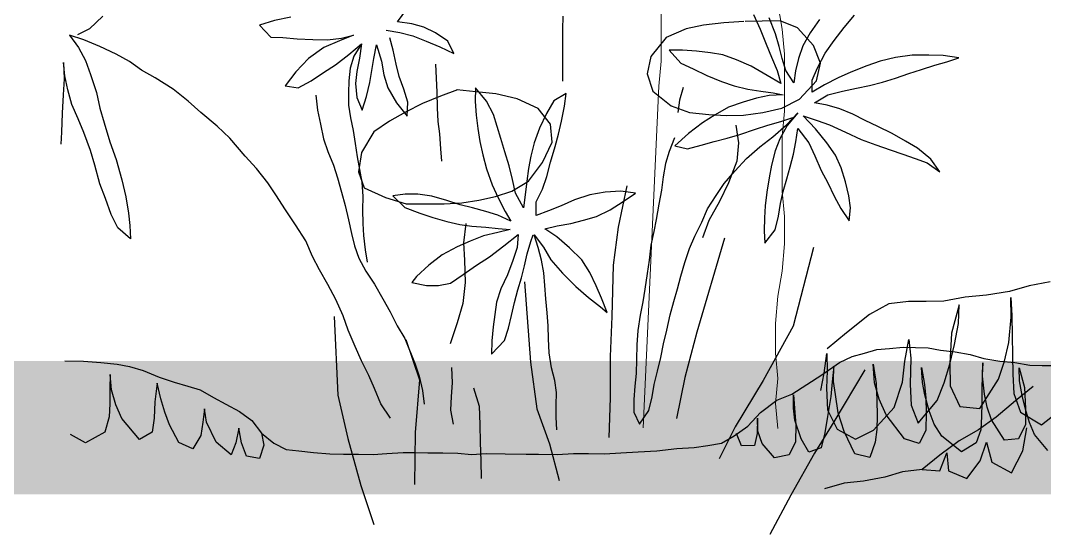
# Model space of a CAD drawing. Header units: metres. Extents: x -58 to 722, y -1100 to 345.
# Drawn here: x 36.0774 to 36.4622, y 103.9313 to 104.1246 of the extents above; entities that cross this region are included whole.
import ezdxf

# ---------------------------------------------------------------- set-up
doc = ezdxf.new("R2010")
doc.units = ezdxf.units.M
doc.header["$MEASUREMENT"] = 0
doc.layers.add('FSR_ARQ_002MURO', color=150, linetype='Continuous', lineweight=30)
doc.layers.add('FSR_ARQ_006ARBOLES', color=74, linetype='Continuous', lineweight=0)
doc.layers.add('FSR_ARQ_005VEGETACION', color=64, linetype='Continuous')

# ---------------------------------------------------------------- blocks, each defined once
blk = doc.blocks.new('arboles fsr 01')
at = {"layer": 'FSR_ARQ_006ARBOLES', "color": 35}
for points in [[(186.41363, -36.75155), (186.41435, -36.74369), (186.41364, -36.73582), (186.41437, -36.72795), (186.41438, -36.71866), (186.41367, -36.71007), (186.41225, -36.7022), (186.41154, -36.69362), (186.41155, -36.68504), (186.41227, -36.67717), (186.41228, -36.66001), (186.41158, -36.65214), (186.41159, -36.63426), (186.41231, -36.62639), (186.41519, -36.60923)], [(186.44759, -36.27429), (186.44614, -36.29145), (186.44542, -36.30075), (186.4454, -36.31863), (186.44611, -36.32649), (186.44609, -36.44977), (186.4468, -36.45764), (186.44679, -36.46694), (186.44821, -36.48267), (186.44963, -36.49126), (186.45034, -36.49984), (186.45032, -36.51843), (186.45103, -36.5263), (186.45102, -36.53488), (186.4503, -36.54347), (186.45021, -36.63644), (186.45092, -36.64431), (186.45587, -36.75125)]]:
    blk.add_lwpolyline(points, dxfattribs=at)
blk = doc.blocks.new('arbustos 01')
at = {"layer": 'FSR_ARQ_005VEGETACION', "color": 104}
for p, q in [((188.43959, -31.91683), (188.43518, -31.91175)), ((188.46814, -31.91948), (188.47084, -31.91287)), ((188.47733, -31.91148), (188.47456, -31.91753)), ((188.55706, -31.91216), (188.55714, -31.91773)), ((188.62605, -31.91447), (188.62216, -31.90926)), ((188.6705, -31.91255), (188.67745, -31.91401)), ((188.74903, -31.91208), (188.7546, -31.91739)), ((188.4437, -31.92235), (188.43959, -31.91683)), ((188.44977, -31.91353), (188.45375, -31.91912)), ((188.6101, -31.91911), (188.61509, -31.91677)), ((188.61509, -31.91677), (188.62009, -31.91539)), ((188.62009, -31.91539), (188.62605, -31.91447)), ((188.67745, -31.91401), (188.68369, -31.91584)), ((188.68369, -31.91584), (188.67898, -31.92092)), ((189.43338, -31.92436), (189.44014, -31.91699)), ((189.44014, -31.91699), (189.44732, -31.91407)), ((189.44732, -31.91407), (189.45478, -31.91417)), ((189.45478, -31.91417), (189.46191, -31.91443)), ((189.46255, -31.91444), (189.47079, -31.91487)), ((189.47079, -31.91487), (189.47935, -31.91594)), ((189.47935, -31.91594), (189.48662, -31.91746)), ((188.45375, -31.91912), (188.45674, -31.92447)), ((188.46666, -31.92477), (188.46814, -31.91948)), ((188.47456, -31.91753), (188.47217, -31.92389)), ((188.55714, -31.91773), (188.55709, -31.92331)), ((188.605, -31.92253), (188.6101, -31.91911)), ((188.61956, -31.9203), (188.61409, -31.92252)), ((188.62504, -31.91891), (188.61956, -31.9203)), ((188.63076, -31.91799), (188.62504, -31.91891)), ((188.62789, -31.92628), (188.62925, -31.92124)), ((188.64946, -31.92132), (188.64442, -31.92008)), ((188.64442, -31.92008), (188.65019, -31.92251)), ((188.6552, -31.92208), (188.64946, -31.92132)), ((188.67384, -31.92111), (188.66787, -31.92155)), ((188.67898, -31.92092), (188.67384, -31.92111)), ((188.7546, -31.91739), (188.75965, -31.91995)), ((188.75693, -31.92202), (188.763, -31.92002)), ((188.763, -31.92002), (188.75925, -31.92521)), ((189.48662, -31.91746), (189.49498, -31.92107)), ((189.49498, -31.92107), (189.50138, -31.92893)), ((188.44749, -31.92763), (188.4437, -31.92235)), ((188.45674, -31.92447), (188.45855, -31.92984)), ((188.46537, -31.92981), (188.46666, -31.92477)), ((188.47217, -31.92389), (188.46982, -31.92931)), ((188.55709, -31.92331), (188.55716, -31.92889)), ((188.60244, -31.9277), (188.605, -31.92253)), ((188.60838, -31.92499), (188.60244, -31.9277)), ((188.61409, -31.92252), (188.60838, -31.92499)), ((188.63479, -31.92415), (188.63273, -31.93088)), ((188.63594, -31.92976), (188.63479, -31.92415)), ((188.64632, -31.92818), (188.641, -31.92371)), ((188.641, -31.92371), (188.64192, -31.92968)), ((188.641, -31.92371), (188.6443, -31.92881)), ((188.65019, -31.92251), (188.6568, -31.92529)), ((188.66142, -31.92188), (188.6552, -31.92208)), ((188.6568, -31.92529), (188.6632, -31.92986)), ((188.66787, -31.92155), (188.66142, -31.92188)), ((188.74351, -31.92806), (188.75028, -31.92486)), ((188.75028, -31.92486), (188.75693, -31.92202)), ((188.75925, -31.92521), (188.75633, -31.93063)), ((189.43042, -31.93177), (189.43338, -31.92436)), ((188.39167, -31.92957), (188.39816, -31.92861)), ((188.39671, -31.93117), (188.39167, -31.92957)), ((188.39816, -31.92861), (188.40423, -31.92841)), ((188.40423, -31.92841), (188.41112, -31.9285)), ((188.41112, -31.9285), (188.41807, -31.92939)), ((188.41807, -31.92939), (188.42448, -31.93098)), ((188.45061, -31.93366), (188.44749, -31.92763)), ((188.45855, -31.92984), (188.45986, -31.93503)), ((188.46389, -31.93491), (188.46537, -31.92981)), ((188.46982, -31.92931), (188.46754, -31.9348)), ((188.48453, -31.93035), (188.49026, -31.92835)), ((188.49026, -31.92835), (188.49539, -31.92742)), ((188.49539, -31.92742), (188.50121, -31.92672)), ((188.50121, -31.92672), (188.50703, -31.92639)), ((188.50703, -31.92639), (188.51255, -31.92638)), ((188.51255, -31.92638), (188.50773, -31.93183)), ((188.55716, -31.92889), (188.55711, -31.93422)), ((188.62653, -31.93216), (188.62789, -31.92628)), ((188.63673, -31.93489), (188.63594, -31.92976)), ((188.64192, -31.92968), (188.64307, -31.93528)), ((188.6443, -31.92881), (188.6458, -31.93381)), ((188.65188, -31.93241), (188.64632, -31.92818)), ((188.6632, -31.92986), (188.66841, -31.93541)), ((188.73793, -31.93112), (188.74351, -31.92806)), ((189.50138, -31.92893), (189.50287, -31.93625)), ((188.40175, -31.93265), (188.39671, -31.93117)), ((188.40729, -31.93444), (188.40175, -31.93265)), ((188.42448, -31.93098), (188.43008, -31.93289)), ((188.43008, -31.93289), (188.43675, -31.93553)), ((188.45291, -31.93884), (188.45061, -31.93366)), ((188.47172, -31.93697), (188.47836, -31.93304)), ((188.47836, -31.93304), (188.48453, -31.93035)), ((188.50255, -31.9342), (188.49682, -31.93694)), ((188.50773, -31.93183), (188.50255, -31.9342)), ((188.55711, -31.93422), (188.55718, -31.9393)), ((188.61015, -31.93214), (188.6096, -31.94386)), ((188.62529, -31.93731), (188.62653, -31.93216)), ((188.63273, -31.93088), (188.63173, -31.93663)), ((188.6458, -31.93381), (188.64635, -31.93918)), ((188.65694, -31.93569), (188.65188, -31.93241)), ((188.73296, -31.93477), (188.73793, -31.93112)), ((188.75633, -31.93063), (188.75426, -31.93652)), ((188.76491, -31.93709), (188.76555, -31.93146)), ((188.76555, -31.93146), (188.76516, -31.93828)), ((189.43222, -31.9391), (189.43042, -31.93177)), ((188.41252, -31.9361), (188.40729, -31.93444)), ((188.41813, -31.93807), (188.41252, -31.9361)), ((188.42348, -31.93973), (188.41813, -31.93807)), ((188.43675, -31.93553), (188.44199, -31.93793)), ((188.44199, -31.93793), (188.44773, -31.94083)), ((188.45986, -31.93503), (188.46055, -31.94004)), ((188.46055, -31.94004), (188.46389, -31.93491)), ((188.46754, -31.9348), (188.466, -31.94027)), ((188.466, -31.94027), (188.47172, -31.93697)), ((188.49682, -31.93694), (188.49079, -31.9395)), ((188.62345, -31.9426), (188.62529, -31.93731)), ((188.63173, -31.93663), (188.63001, -31.94203)), ((188.63763, -31.93989), (188.63673, -31.93489)), ((188.64307, -31.93528), (188.6435, -31.94029)), ((188.66201, -31.93909), (188.65694, -31.93569)), ((188.66841, -31.93541), (188.67292, -31.94121)), ((188.71968, -31.94261), (188.72714, -31.93796)), ((188.72714, -31.93796), (188.73296, -31.93477)), ((188.75426, -31.93652), (188.75173, -31.94396)), ((188.76367, -31.94296), (188.76491, -31.93709)), ((188.76516, -31.93828), (188.76561, -31.94497)), ((189.50287, -31.93625), (189.50055, -31.94351)), ((188.42895, -31.94115), (188.42348, -31.93973)), ((188.43436, -31.94225), (188.42895, -31.94115)), ((188.4402, -31.94347), (188.43436, -31.94225)), ((188.44773, -31.94083), (188.45291, -31.94386)), ((188.45291, -31.94386), (188.45291, -31.93884)), ((188.47973, -31.94269), (188.47435, -31.94351)), ((188.48548, -31.94125), (188.47973, -31.94269)), ((188.49079, -31.9395), (188.48548, -31.94125)), ((188.50672, -31.94198), (188.50835, -31.94722)), ((188.58889, -31.94765), (188.59346, -31.94214)), ((188.59346, -31.94214), (188.59366, -31.94777)), ((188.62173, -31.94812), (188.62345, -31.9426)), ((188.63001, -31.94203), (188.62639, -31.9483)), ((188.63891, -31.94573), (188.63763, -31.93989)), ((188.6435, -31.94029), (188.64298, -31.94616)), ((188.64635, -31.93918), (188.64654, -31.9442)), ((188.66755, -31.94212), (188.66201, -31.93909)), ((188.67292, -31.94121), (188.66755, -31.94212)), ((188.71341, -31.94771), (188.71968, -31.94261)), ((189.43926, -31.94681), (189.43222, -31.9391)), ((189.57437, -31.94369), (189.58231, -31.94286)), ((188.4463, -31.945), (188.4402, -31.94347)), ((188.45198, -31.94833), (188.4463, -31.945)), ((188.46916, -31.94413), (188.46495, -31.945)), ((188.46495, -31.945), (188.47091, -31.94535)), ((188.47435, -31.94351), (188.46916, -31.94413)), ((188.47091, -31.94535), (188.47613, -31.94633)), ((188.47613, -31.94633), (188.48167, -31.94806)), ((188.55631, -31.94971), (188.55556, -31.94451)), ((188.55556, -31.94451), (188.56075, -31.94754)), ((188.6096, -31.94386), (188.60945, -31.95044)), ((188.64078, -31.95145), (188.63891, -31.94573)), ((188.64298, -31.94616), (188.64078, -31.95145)), ((188.64654, -31.9442), (188.64649, -31.94934)), ((188.66006, -31.94521), (188.65943, -31.95143)), ((188.75173, -31.94396), (188.75027, -31.95056)), ((188.76196, -31.94908), (188.76367, -31.94296)), ((188.76561, -31.94497), (188.76608, -31.95273)), ((189.44667, -31.95056), (189.43926, -31.94681)), ((189.50055, -31.94351), (189.49285, -31.9496)), ((189.54836, -31.95072), (189.55716, -31.94666)), ((189.55716, -31.94666), (189.56608, -31.9446)), ((189.56608, -31.9446), (189.57437, -31.94369)), ((189.58201, -31.94292), (189.58915, -31.9455)), ((189.58915, -31.9455), (189.59669, -31.94866)), ((188.43593, -31.95314), (188.44129, -31.95083)), ((188.44129, -31.95083), (188.4466, -31.94928)), ((188.4466, -31.94928), (188.45198, -31.94833)), ((188.48167, -31.94806), (188.48789, -31.9502)), ((188.48789, -31.9502), (188.49345, -31.95335)), ((188.50835, -31.94722), (188.50901, -31.95235)), ((188.55751, -31.95607), (188.55631, -31.94971)), ((188.56075, -31.94754), (188.56379, -31.95277)), ((188.58599, -31.95315), (188.58889, -31.94765)), ((188.59366, -31.94777), (188.59318, -31.95354)), ((188.60945, -31.95044), (188.60917, -31.95618)), ((188.62193, -31.95385), (188.62173, -31.94812)), ((188.62639, -31.9483), (188.62193, -31.95385)), ((188.64649, -31.94934), (188.64572, -31.95461)), ((188.65943, -31.95143), (188.65819, -31.95731)), ((188.70809, -31.95233), (188.71341, -31.94771)), ((188.75027, -31.95056), (188.74844, -31.95668)), ((188.75941, -31.95498), (188.76196, -31.94908)), ((189.45457, -31.95241), (189.44667, -31.95056)), ((189.49285, -31.9496), (189.4852, -31.95235)), ((189.54318, -31.95722), (189.54836, -31.95072)), ((189.59669, -31.94866), (189.60379, -31.95219)), ((188.43082, -31.95575), (188.43593, -31.95314)), ((188.45078, -31.95566), (188.4456, -31.95759)), ((188.45664, -31.95379), (188.45078, -31.95566)), ((188.45151, -31.95919), (188.45664, -31.95379)), ((188.46357, -31.9576), (188.45892, -31.95258)), ((188.45892, -31.95258), (188.46327, -31.95785)), ((188.46603, -31.95608), (188.46099, -31.95447)), ((188.49345, -31.95335), (188.49864, -31.95663)), ((188.56379, -31.95277), (188.56679, -31.95892)), ((188.58438, -31.95819), (188.58599, -31.95315)), ((188.59318, -31.95354), (188.59251, -31.95901)), ((188.64572, -31.95461), (188.6446, -31.95988)), ((188.70136, -31.95816), (188.70809, -31.95233)), ((188.75698, -31.96075), (188.75941, -31.95498)), ((188.76608, -31.95273), (188.7663, -31.96062)), ((189.46265, -31.95347), (189.45457, -31.95241)), ((189.46979, -31.95357), (189.46265, -31.95347)), ((189.47709, -31.95319), (189.46979, -31.95357)), ((189.4852, -31.95235), (189.47709, -31.95319)), ((189.60379, -31.95219), (189.6105, -31.95595)), ((188.41955, -31.96111), (188.42546, -31.95818)), ((188.42546, -31.95818), (188.43082, -31.95575)), ((188.4456, -31.95759), (188.43895, -31.9606)), ((188.44676, -31.96508), (188.45151, -31.95919)), ((188.45888, -31.95903), (188.45432, -31.96504)), ((188.4597, -31.96459), (188.45888, -31.95903)), ((188.46327, -31.95785), (188.46644, -31.96332)), ((188.46928, -31.96248), (188.46357, -31.9576)), ((188.47138, -31.95762), (188.46603, -31.95608)), ((188.47661, -31.95934), (188.47138, -31.95762)), ((188.48303, -31.96155), (188.47661, -31.95934)), ((188.49864, -31.95663), (188.50453, -31.96113)), ((188.55883, -31.96145), (188.55751, -31.95607)), ((188.56679, -31.95892), (188.56898, -31.96503)), ((188.58284, -31.96329), (188.58438, -31.95819)), ((188.59251, -31.95901), (188.59159, -31.96447)), ((188.60917, -31.95618), (188.60852, -31.96133)), ((188.6446, -31.95988), (188.64372, -31.96539)), ((188.65819, -31.95731), (188.65696, -31.96342)), ((188.69605, -31.96313), (188.70136, -31.95816)), ((188.74844, -31.95668), (188.74615, -31.9646)), ((189.46577, -31.95764), (189.46472, -31.96508)), ((189.54248, -31.96475), (189.54318, -31.95722)), ((189.6105, -31.95595), (189.61701, -31.96048)), ((188.4139, -31.96435), (188.41955, -31.96111)), ((188.43248, -31.9636), (188.42631, -31.96591)), ((188.43895, -31.9606), (188.43248, -31.9636)), ((188.46644, -31.96332), (188.46837, -31.96844)), ((188.47479, -31.96674), (188.46928, -31.96248)), ((188.48844, -31.96309), (188.48303, -31.96155)), ((188.49385, -31.9645), (188.48844, -31.96309)), ((188.50453, -31.96113), (188.51018, -31.96632)), ((188.5104, -31.96302), (188.51263, -31.96873)), ((188.5602, -31.96657), (188.55883, -31.96145)), ((188.58124, -31.96877), (188.58284, -31.96329)), ((188.60852, -31.96133), (188.60812, -31.96755)), ((188.65696, -31.96342), (188.65512, -31.96871)), ((188.68957, -31.97063), (188.69605, -31.96313)), ((188.75421, -31.96832), (188.75698, -31.96075)), ((188.7663, -31.96062), (188.76661, -31.96564)), ((189.61701, -31.96048), (189.62212, -31.96907)), ((188.4034, -31.97193), (188.40885, -31.96733)), ((188.40885, -31.96733), (188.4139, -31.96435)), ((188.42039, -31.96804), (188.41509, -31.96978)), ((188.42631, -31.96591), (188.42039, -31.96804)), ((188.44317, -31.97027), (188.44676, -31.96508)), ((188.45432, -31.96504), (188.45172, -31.97046)), ((188.4607, -31.96978), (188.4597, -31.96459)), ((188.46837, -31.96844), (188.46988, -31.97437)), ((188.48038, -31.97163), (188.47479, -31.96674)), ((188.4992, -31.96598), (188.49385, -31.9645)), ((188.50493, -31.96757), (188.4992, -31.96598)), ((188.51018, -31.96632), (188.50493, -31.96757)), ((188.56215, -31.97318), (188.5602, -31.96657)), ((188.56898, -31.96503), (188.57036, -31.97065)), ((188.59159, -31.96447), (188.59043, -31.97007)), ((188.60812, -31.96755), (188.6076, -31.9727)), ((188.64372, -31.96539), (188.64284, -31.9709)), ((188.74615, -31.9646), (188.74351, -31.97205)), ((188.75238, -31.97444), (188.75421, -31.96832)), ((189.46472, -31.96508), (189.4654, -31.97271)), ((189.54662, -31.97324), (189.54248, -31.96475)), ((188.39963, -31.97712), (188.4034, -31.97193)), ((188.4099, -31.97153), (188.40485, -31.97346)), ((188.41509, -31.96978), (188.4099, -31.97153)), ((188.44082, -31.97551), (188.44317, -31.97027)), ((188.45172, -31.97046), (188.44908, -31.97657)), ((188.46208, -31.97503), (188.4607, -31.96978)), ((188.48516, -31.97689), (188.48038, -31.97163)), ((188.51263, -31.96873), (188.51413, -31.97373)), ((188.57036, -31.97065), (188.57129, -31.97578)), ((188.5794, -31.97462), (188.58124, -31.96877)), ((188.59043, -31.97007), (188.58884, -31.97592)), ((188.64284, -31.9709), (188.64183, -31.97618)), ((188.65512, -31.96871), (188.65281, -31.97435)), ((188.68486, -31.97571), (188.68957, -31.97063)), ((188.74351, -31.97205), (188.74111, -31.98057)), ((189.4654, -31.97271), (189.46893, -31.9818)), ((189.62212, -31.96907), (189.62341, -31.97713)), ((188.40485, -31.97346), (188.39963, -31.97712)), ((188.43892, -31.9813), (188.44082, -31.97551)), ((188.44908, -31.97657), (188.44636, -31.98169)), ((188.46351, -31.9801), (188.46208, -31.97503)), ((188.46988, -31.97437), (188.47082, -31.97969)), ((188.48969, -31.98197), (188.48516, -31.97689)), ((188.51413, -31.97373), (188.51516, -31.97921)), ((188.56371, -31.97905), (188.56215, -31.97318)), ((188.57129, -31.97578), (188.57205, -31.9811)), ((188.57799, -31.9804), (188.5794, -31.97462)), ((188.58884, -31.97592), (188.58651, -31.98258)), ((188.64183, -31.97618), (188.64095, -31.98145)), ((188.65281, -31.97435), (188.65108, -31.97964)), ((188.68016, -31.98175), (188.68486, -31.97571)), ((188.75034, -31.98212), (188.75238, -31.97444)), ((189.55243, -31.98103), (189.54662, -31.97324)), ((188.43757, -31.98714), (188.43892, -31.9813)), ((188.46494, -31.98535), (188.46351, -31.9801)), ((188.47082, -31.97969), (188.47189, -31.98562)), ((188.51516, -31.97921), (188.51584, -31.98482)), ((188.56552, -31.98441), (188.56371, -31.97905)), ((188.57205, -31.9811), (188.57274, -31.98673)), ((188.57683, -31.98612), (188.57799, -31.9804)), ((188.65108, -31.97964), (188.64937, -31.98564)), ((188.74111, -31.98057), (188.73941, -31.98764)), ((189.55937, -31.98518), (189.55243, -31.98103)), ((189.62341, -31.97713), (189.62096, -31.98386)), ((188.44636, -31.98169), (188.44365, -31.98737)), ((188.46606, -31.99035), (188.46494, -31.98535)), ((188.47189, -31.98562), (188.47252, -31.99138)), ((188.49304, -31.98707), (188.48969, -31.98197)), ((188.51584, -31.98482), (188.51687, -31.99067)), ((188.52662, -31.98612), (188.53281, -31.98529)), ((188.53281, -31.98529), (188.53926, -31.98564)), ((188.53926, -31.98564), (188.54566, -31.98673)), ((188.56807, -31.98971), (188.56552, -31.98441)), ((188.58651, -31.98258), (188.58404, -31.98807)), ((188.64095, -31.98145), (188.64055, -31.98743)), ((188.64937, -31.98564), (188.64789, -31.99116)), ((188.67676, -31.98682), (188.68016, -31.98175)), ((188.74791, -31.98825), (188.75034, -31.98212)), ((189.46893, -31.9818), (189.47263, -31.98962)), ((189.51139, -31.98303), (189.51501, -32.00022)), ((189.56614, -31.98748), (189.55937, -31.98518)), ((189.62096, -31.98386), (189.61216, -31.98792)), ((188.43683, -31.99217), (188.43757, -31.98714)), ((188.44365, -31.98737), (188.44087, -31.99243)), ((188.49653, -31.9926), (188.49304, -31.98707)), ((188.53175, -31.98952), (188.52662, -31.98612)), ((188.53725, -31.9931), (188.53175, -31.98952)), ((188.54566, -31.98673), (188.55207, -31.98887)), ((188.55207, -31.98887), (188.55775, -31.99134)), ((188.56815, -31.99541), (188.56807, -31.98971)), ((188.57274, -31.98673), (188.57344, -31.99224)), ((188.57344, -31.99224), (188.57683, -31.98612)), ((188.58404, -31.98807), (188.58108, -31.99369)), ((188.59982, -31.99089), (188.6055, -31.98914)), ((188.6055, -31.98914), (188.61168, -31.98738)), ((188.61168, -31.98738), (188.61755, -31.98656)), ((188.61755, -31.98656), (188.62282, -31.98643)), ((188.62282, -31.98643), (188.62798, -31.98722)), ((188.62798, -31.98722), (188.6229, -31.99213)), ((188.64055, -31.98743), (188.64063, -31.99305)), ((188.67278, -31.99297), (188.67676, -31.98682)), ((188.73941, -31.98764), (188.73831, -31.99447)), ((188.74561, -31.99497), (188.74791, -31.98825)), ((189.47263, -31.98962), (189.47713, -31.99746)), ((189.57312, -31.98901), (189.56614, -31.98748)), ((189.58023, -31.99008), (189.57312, -31.98901)), ((189.61216, -31.98792), (189.60342, -31.99052)), ((188.4374, -31.99762), (188.43683, -31.99217)), ((188.44087, -31.99243), (188.4374, -31.99762)), ((188.46694, -31.99573), (188.46606, -31.99035)), ((188.47252, -31.99138), (188.47284, -31.9964)), ((188.49902, -31.99821), (188.49653, -31.9926)), ((188.51687, -31.99067), (188.51803, -31.9971)), ((188.54299, -31.99581), (188.53725, -31.9931)), ((188.55775, -31.99134), (188.56304, -31.99344)), ((188.56304, -31.99344), (188.56815, -31.99541)), ((188.58108, -31.99369), (188.57872, -31.99781)), ((188.58408, -31.99526), (188.5892, -31.9937)), ((188.5892, -31.9937), (188.59476, -31.9922)), ((188.59476, -31.9922), (188.59982, -31.99089)), ((188.6229, -31.99213), (188.61673, -31.99444)), ((188.64063, -31.99305), (188.64047, -31.99879)), ((188.64789, -31.99116), (188.64654, -31.99715)), ((188.66856, -31.99924), (188.67278, -31.99297)), ((189.58765, -31.99058), (189.58023, -31.99008)), ((189.59503, -31.99058), (189.58765, -31.99058)), ((189.60342, -31.99052), (189.59503, -31.99058)), ((188.46832, -32.00135), (188.46694, -31.99573)), ((188.47284, -31.9964), (188.47298, -32.00185)), ((188.50189, -32.00406), (188.49902, -31.99821)), ((188.51803, -31.9971), (188.51906, -32.00211)), ((188.54834, -31.99735), (188.54299, -31.99581)), ((188.55369, -31.99877), (188.54834, -31.99735)), ((188.57872, -31.99781), (188.58408, -31.99526)), ((188.60544, -31.99794), (188.6, -31.99913)), ((188.6113, -31.99619), (188.60544, -31.99794)), ((188.61673, -31.99444), (188.6113, -31.99619)), ((188.64654, -31.99715), (188.64518, -32.00291)), ((188.73831, -31.99447), (188.73778, -31.99962)), ((188.74282, -32.00051), (188.74561, -31.99497)), ((189.47713, -31.99746), (189.47973, -32.00479)), ((188.47261, -32.007), (188.46832, -32.00135)), ((188.47298, -32.00185), (188.47261, -32.007)), ((188.51906, -32.00211), (188.52021, -32.00783)), ((188.55941, -31.99968), (188.55369, -31.99877)), ((188.56445, -32.00092), (188.55941, -31.99968)), ((188.55947, -32.00427), (188.56445, -32.00092)), ((188.58403, -32.00084), (188.57895, -32.00128)), ((188.57895, -32.00128), (188.58411, -32.00245)), ((188.58911, -32.00033), (188.58403, -32.00084)), ((188.58411, -32.00245), (188.59008, -32.00391)), ((188.59499, -31.99982), (188.58911, -32.00033)), ((188.6, -31.99913), (188.59499, -31.99982)), ((188.64047, -31.99879), (188.64018, -32.00381)), ((188.66435, -32.006), (188.66856, -31.99924)), ((188.73778, -31.99962), (188.7375, -32.00512)), ((188.7375, -32.00512), (188.74282, -32.00051)), ((189.51501, -32.00022), (189.51704, -32.01615)), ((189.57859, -31.99868), (189.57954, -32.00681)), ((189.57859, -31.99868), (189.57954, -32.00681)), ((188.50407, -32.00924), (188.50189, -32.00406)), ((188.5542, -32.00886), (188.55947, -32.00427)), ((188.56901, -32.00352), (188.56505, -32.00859)), ((188.56734, -32.00875), (188.56901, -32.00352)), ((188.57041, -32.00629), (188.56932, -32.00351)), ((188.57196, -32.01135), (188.57041, -32.00629)), ((188.58159, -32.00806), (188.57563, -32.0033)), ((188.57563, -32.0033), (188.57602, -32.00875)), ((188.59008, -32.00391), (188.59569, -32.00613)), ((188.59569, -32.00613), (188.60112, -32.00848)), ((188.64018, -32.00381), (188.63954, -32.00968)), ((188.64518, -32.00291), (188.64394, -32.00807)), ((188.66145, -32.01249), (188.66435, -32.006)), ((189.47053, -32.00482), (189.48213, -32.04407)), ((189.47053, -32.00482), (189.48213, -32.04407)), ((189.57954, -32.00681), (189.57908, -32.01408)), ((189.57954, -32.00681), (189.57908, -32.01408)), ((188.506, -32.01497), (188.50407, -32.00924)), ((188.52021, -32.00783), (188.52101, -32.01404)), ((188.54907, -32.01395), (188.5542, -32.00886)), ((188.56505, -32.00859), (188.56196, -32.01397)), ((188.56586, -32.0141), (188.56734, -32.00875)), ((188.57602, -32.00875), (188.57783, -32.01425)), ((188.5876, -32.01263), (188.58159, -32.00806)), ((188.60112, -32.00848), (188.60736, -32.01186)), ((188.63954, -32.00968), (188.63865, -32.01483)), ((188.64394, -32.00807), (188.64222, -32.01323)), ((189.43345, -32.0087), (189.44194, -32.04165)), ((189.43345, -32.0087), (189.44194, -32.04165)), ((188.50769, -32.02071), (188.506, -32.01497)), ((188.52101, -32.01404), (188.52181, -32.01965)), ((188.54579, -32.01927), (188.54907, -32.01395)), ((188.56196, -32.01397), (188.55714, -32.01949)), ((188.56494, -32.01938), (188.56586, -32.0141)), ((188.57302, -32.01642), (188.57196, -32.01135)), ((188.57783, -32.01425), (188.58008, -32.02017)), ((188.59298, -32.01621), (188.5876, -32.01263)), ((188.60736, -32.01186), (188.61293, -32.01612)), ((188.64222, -32.01323), (188.6393, -32.01865)), ((188.65854, -32.01815), (188.66145, -32.01249)), ((189.57908, -32.01408), (189.5789, -32.02339)), ((189.57908, -32.01408), (189.5789, -32.02339)), ((188.52181, -32.01965), (188.52273, -32.02621)), ((188.54308, -32.02476), (188.54579, -32.01927)), ((188.55714, -32.01949), (188.55157, -32.02501)), ((188.56458, -32.02465), (188.56494, -32.01938)), ((188.57421, -32.02142), (188.57302, -32.01642)), ((188.59855, -32.01998), (188.59298, -32.01621)), ((188.61293, -32.01612), (188.61814, -32.02083)), ((188.6393, -32.01865), (188.63567, -32.02408)), ((188.65516, -32.02429), (188.65854, -32.01815)), ((189.51704, -32.01615), (189.51766, -32.03762)), ((188.50919, -32.02602), (188.50769, -32.02071)), ((188.57583, -32.02648), (188.57421, -32.02142)), ((188.58008, -32.02017), (188.58295, -32.02608)), ((188.60393, -32.02362), (188.59855, -32.01998)), ((188.60896, -32.02467), (188.60393, -32.02362)), ((188.62004, -32.0234), (188.61398, -32.0246)), ((188.61814, -32.02083), (188.62004, -32.0234)), ((188.63567, -32.02408), (188.63217, -32.03022)), ((189.33453, -32.02316), (189.34341, -32.02476)), ((189.55405, -32.02306), (189.55156, -32.05673)), ((189.55405, -32.02306), (189.55156, -32.05673)), ((189.5789, -32.02339), (189.57984, -32.03218)), ((189.5789, -32.02339), (189.57984, -32.03218)), ((188.51069, -32.03133), (188.50919, -32.02602)), ((188.52273, -32.02621), (188.52364, -32.03146)), ((188.54079, -32.02987), (188.54308, -32.02476)), ((188.55157, -32.02501), (188.5463, -32.02961)), ((188.5641, -32.03017), (188.56458, -32.02465)), ((188.57714, -32.03173), (188.57583, -32.02648)), ((188.58295, -32.02608), (188.5847, -32.03157)), ((188.61398, -32.0246), (188.60896, -32.02467)), ((188.65178, -32.03055), (188.65516, -32.02429)), ((189.34341, -32.02476), (189.35155, -32.0271)), ((189.35155, -32.0271), (189.36118, -32.02872)), ((188.51219, -32.03695), (188.51069, -32.03133)), ((188.52364, -32.03146), (188.52467, -32.03706)), ((188.53852, -32.03585), (188.54079, -32.02987)), ((188.5463, -32.02961), (188.54127, -32.03358)), ((188.5635, -32.03607), (188.5641, -32.03017)), ((188.57845, -32.03717), (188.57714, -32.03173)), ((188.5847, -32.03157), (188.58545, -32.0367)), ((188.63217, -32.03022), (188.62913, -32.03564)), ((188.64876, -32.03729), (188.65178, -32.03055)), ((189.35096, -32.02969), (189.35056, -32.03722)), ((189.35085, -32.03783), (189.35096, -32.02969)), ((189.36118, -32.02872), (189.37008, -32.02958)), ((189.37008, -32.02958), (189.37897, -32.03118)), ((189.37282, -32.04054), (189.37263, -32.0327)), ((189.37263, -32.0327), (189.37579, -32.0445)), ((189.37897, -32.03118), (189.38639, -32.03129)), ((189.38639, -32.03129), (189.39381, -32.03139)), ((189.39381, -32.03139), (189.40197, -32.03224)), ((189.40197, -32.03224), (189.41008, -32.0368)), ((189.57984, -32.03218), (189.58214, -32.04018)), ((189.57984, -32.03218), (189.58214, -32.04018)), ((188.51364, -32.04332), (188.51219, -32.03695)), ((188.54127, -32.03358), (188.53852, -32.03585)), ((188.56307, -32.04147), (188.5635, -32.03607)), ((188.58545, -32.0367), (188.58614, -32.0419)), ((188.62913, -32.03564), (188.6261, -32.04154)), ((189.41008, -32.0368), (189.41963, -32.04436)), ((188.52467, -32.03706), (188.52572, -32.04338)), ((188.5797, -32.04248), (188.57845, -32.03717)), ((188.64669, -32.04329), (188.64876, -32.03729)), ((189.35056, -32.03722), (189.35044, -32.04566)), ((189.35191, -32.0484), (189.35085, -32.03783)), ((189.37451, -32.04931), (189.37282, -32.04054)), ((189.51766, -32.03762), (189.51829, -32.05424)), ((189.58214, -32.04018), (189.58504, -32.049)), ((189.58214, -32.04018), (189.58504, -32.049)), ((189.63348, -32.03761), (189.63205, -32.07041)), ((189.63348, -32.03761), (189.63205, -32.07041)), ((188.51496, -32.049), (188.51364, -32.04332)), ((188.52572, -32.04338), (188.52616, -32.04947)), ((188.56296, -32.04693), (188.56307, -32.04147)), ((188.58138, -32.0476), (188.5797, -32.04248)), ((188.58614, -32.0419), (188.58665, -32.04778)), ((188.6261, -32.04154), (188.62295, -32.04684)), ((188.64367, -32.05015), (188.64669, -32.04329)), ((189.37579, -32.0445), (189.37652, -32.05717)), ((189.41963, -32.04436), (189.4277, -32.05115)), ((189.44194, -32.04165), (189.4544, -32.06433)), ((189.44194, -32.04165), (189.4544, -32.06433)), ((189.48213, -32.04407), (189.48718, -32.0631)), ((189.48213, -32.04407), (189.48718, -32.0631)), ((188.51615, -32.05475), (188.51496, -32.049)), ((188.52616, -32.04947), (188.52624, -32.05557)), ((188.56273, -32.05282), (188.56296, -32.04693)), ((188.58685, -32.05336), (188.58138, -32.0476)), ((188.58665, -32.04778), (188.58685, -32.05336)), ((188.62295, -32.04684), (188.61867, -32.05754)), ((189.35044, -32.04566), (189.35033, -32.0538)), ((189.35361, -32.05626), (189.35191, -32.0484)), ((189.37651, -32.05748), (189.37451, -32.04931)), ((189.39354, -32.04715), (189.39283, -32.05498)), ((189.39523, -32.05622), (189.39354, -32.04715)), ((189.60355, -32.04725), (189.59786, -32.06405)), ((189.60355, -32.04725), (189.59786, -32.06405)), ((188.38692, -32.05344), (188.38123, -32.05507)), ((188.39313, -32.05232), (188.38692, -32.05344)), ((188.39936, -32.05171), (188.39313, -32.05232)), ((188.40453, -32.05061), (188.39936, -32.05171)), ((188.40972, -32.05054), (188.40453, -32.05061)), ((188.41491, -32.05046), (188.40972, -32.05054)), ((188.42063, -32.05091), (188.41491, -32.05046)), ((188.42583, -32.05135), (188.42063, -32.05091)), ((188.43104, -32.05284), (188.42583, -32.05135)), ((188.43625, -32.05433), (188.43104, -32.05284)), ((188.5617, -32.05903), (188.56273, -32.05282)), ((188.64112, -32.05604), (188.64367, -32.05015)), ((189.35033, -32.0538), (189.35022, -32.06164)), ((189.42783, -32.05305), (189.42774, -32.06028)), ((189.42893, -32.0612), (189.42783, -32.05305)), ((188.35687, -32.058), (188.35168, -32.05807)), ((188.36206, -32.05793), (188.35687, -32.058)), ((188.36828, -32.05681), (188.36206, -32.05793)), ((188.3745, -32.0562), (188.36828, -32.05681)), ((188.38123, -32.05507), (188.3745, -32.0562)), ((188.38172, -32.06258), (188.38164, -32.05689)), ((188.38164, -32.05689), (188.38193, -32.06215)), ((188.4274, -32.05753), (188.42624, -32.06556)), ((188.42687, -32.06534), (188.4274, -32.05753)), ((188.44147, -32.05685), (188.43625, -32.05433)), ((188.44881, -32.06194), (188.44147, -32.05685)), ((188.51747, -32.06037), (188.51615, -32.05475)), ((188.52624, -32.05557), (188.52644, -32.06142)), ((188.61867, -32.05754), (188.61695, -32.06258)), ((188.63798, -32.0623), (188.64112, -32.05604)), ((188.74309, -32.05743), (188.73792, -32.05854)), ((188.74983, -32.05682), (188.74309, -32.05743)), ((188.75709, -32.0562), (188.74983, -32.05682)), ((188.76488, -32.05609), (188.75709, -32.0562)), ((189.35623, -32.06383), (189.35361, -32.05626)), ((189.37652, -32.05717), (189.37639, -32.06652)), ((189.37882, -32.06535), (189.37651, -32.05748)), ((189.39283, -32.05498), (189.39298, -32.06584)), ((189.39631, -32.06498), (189.39523, -32.05622)), ((189.51829, -32.05424), (189.51824, -32.07155)), ((189.55156, -32.05673), (189.54899, -32.07615)), ((189.55156, -32.05673), (189.54899, -32.07615)), ((188.36649, -32.05899), (188.36429, -32.06724)), ((188.36636, -32.06447), (188.36649, -32.05899)), ((188.38098, -32.06997), (188.38172, -32.06258)), ((188.38193, -32.06215), (188.38201, -32.06805)), ((188.40718, -32.05886), (188.40601, -32.06604)), ((188.40684, -32.06519), (188.40718, -32.05886)), ((188.44394, -32.06468), (188.44385, -32.05836)), ((188.44385, -32.05836), (188.44457, -32.06489)), ((188.4551, -32.06601), (188.44881, -32.06194)), ((188.51884, -32.06599), (188.51747, -32.06037)), ((188.52644, -32.06142), (188.52687, -32.06668)), ((188.56035, -32.06431), (188.5617, -32.05903)), ((188.60351, -32.05894), (188.60324, -32.06528)), ((188.61695, -32.06258), (188.61559, -32.06846)), ((188.63566, -32.06771), (188.63798, -32.0623)), ((188.73223, -32.06017), (188.72552, -32.06286)), ((188.73792, -32.05854), (188.73223, -32.06017)), ((188.74544, -32.06818), (188.74599, -32.06185)), ((188.74599, -32.06185), (188.74607, -32.06775)), ((189.35022, -32.06164), (189.34981, -32.06978)), ((189.41198, -32.05987), (189.42493, -32.0816)), ((189.41198, -32.05987), (189.42493, -32.0816)), ((189.42774, -32.06028), (189.42794, -32.06752)), ((189.43034, -32.06846), (189.42893, -32.0612)), ((188.36518, -32.0706), (188.36636, -32.06447)), ((188.40601, -32.06604), (188.40546, -32.07174)), ((188.40586, -32.07026), (188.40684, -32.06519)), ((188.42486, -32.07211), (188.42687, -32.06534)), ((188.42624, -32.06556), (188.42592, -32.07252)), ((188.44317, -32.07018), (188.44394, -32.06468)), ((188.44457, -32.06489), (188.44508, -32.07099)), ((188.46138, -32.07008), (188.4551, -32.06601)), ((188.51966, -32.07119), (188.51884, -32.06599)), ((188.52687, -32.06668), (188.5273, -32.07229)), ((188.55967, -32.06934), (188.56035, -32.06431)), ((188.60324, -32.06528), (188.60367, -32.07101)), ((188.71363, -32.06665), (188.70846, -32.06828)), ((188.71932, -32.06502), (188.71363, -32.06665)), ((188.72552, -32.06286), (188.71932, -32.06502)), ((188.72483, -32.07204), (188.72643, -32.06549)), ((188.72643, -32.06549), (188.72738, -32.07327)), ((189.34175, -32.06676), (189.34909, -32.0728)), ((189.3639, -32.076), (189.35623, -32.06383)), ((189.37639, -32.06652), (189.37235, -32.07521)), ((189.38174, -32.07262), (189.37882, -32.06535)), ((189.39298, -32.06584), (189.39256, -32.07458)), ((189.39979, -32.07558), (189.39631, -32.06498)), ((189.4544, -32.06433), (189.46606, -32.08364)), ((189.4544, -32.06433), (189.46606, -32.08364)), ((189.48718, -32.0631), (189.49067, -32.08019)), ((189.48718, -32.0631), (189.49067, -32.08019)), ((189.59786, -32.06405), (189.59969, -32.08606)), ((189.59786, -32.06405), (189.59969, -32.08606)), ((188.36429, -32.06724), (188.36378, -32.0761)), ((188.36378, -32.07631), (188.36518, -32.0706)), ((188.37979, -32.07546), (188.38098, -32.06997)), ((188.38201, -32.06805), (188.38208, -32.07375)), ((188.40405, -32.07703), (188.40586, -32.07026)), ((188.44201, -32.07778), (188.44317, -32.07018)), ((188.44508, -32.07099), (188.44646, -32.07941)), ((188.46067, -32.07036), (188.46014, -32.07774)), ((188.46074, -32.07584), (188.46067, -32.07036)), ((188.46764, -32.07259), (188.46138, -32.07008)), ((188.55974, -32.07467), (188.55967, -32.06934)), ((188.60367, -32.07101), (188.60387, -32.07675)), ((188.61559, -32.06846), (188.61483, -32.07421)), ((188.633, -32.07408), (188.63566, -32.06771)), ((188.70846, -32.06828), (188.70279, -32.07147)), ((188.74363, -32.07453), (188.74544, -32.06818)), ((188.74607, -32.06775), (188.74615, -32.07407)), ((189.34981, -32.06978), (189.34699, -32.07758)), ((189.42794, -32.06752), (189.42751, -32.07656)), ((189.57535, -32.06741), (189.57305, -32.07505)), ((189.57535, -32.06741), (189.57305, -32.07505)), ((189.63205, -32.07041), (189.62777, -32.08849)), ((189.63205, -32.07041), (189.62777, -32.08849)), ((188.38208, -32.07375), (188.38216, -32.07923)), ((188.40546, -32.07174), (188.40533, -32.07765)), ((188.42199, -32.07868), (188.42486, -32.07211)), ((188.42592, -32.07252), (188.42579, -32.07905)), ((188.47446, -32.07769), (188.46764, -32.07259)), ((188.52116, -32.07687), (188.51966, -32.07119)), ((188.5273, -32.07229), (188.52737, -32.07755)), ((188.55981, -32.07969), (188.55974, -32.07467)), ((188.6289, -32.07999), (188.633, -32.07408)), ((188.69764, -32.07414), (188.69197, -32.07733)), ((188.70279, -32.07147), (188.69764, -32.07414)), ((188.72322, -32.07755), (188.72483, -32.07204)), ((188.72738, -32.07327), (188.72768, -32.08001)), ((188.74118, -32.08025), (188.74363, -32.07453)), ((188.74615, -32.07407), (188.74644, -32.07955)), ((189.33818, -32.08289), (189.32654, -32.07368)), ((189.34909, -32.0728), (189.35717, -32.0796)), ((189.37235, -32.07521), (189.3639, -32.076)), ((189.38975, -32.08208), (189.38174, -32.07262)), ((189.39256, -32.07458), (189.38975, -32.08208)), ((189.51824, -32.07155), (189.51887, -32.08818)), ((189.57305, -32.07505), (189.57273, -32.08272)), ((189.57305, -32.07505), (189.57273, -32.08272)), ((188.36217, -32.08182), (188.36378, -32.07631)), ((188.36378, -32.0761), (188.36386, -32.08264)), ((188.37796, -32.08076), (188.37979, -32.07546)), ((188.38216, -32.07923), (188.38245, -32.08491)), ((188.40202, -32.08254), (188.40405, -32.07703)), ((188.40533, -32.07765), (188.40543, -32.08523)), ((188.41433, -32.0887), (188.42199, -32.07868)), ((188.42579, -32.07905), (188.42587, -32.08475)), ((188.43958, -32.08561), (188.44201, -32.07778)), ((188.44646, -32.07941), (188.4476, -32.08614)), ((188.46014, -32.07774), (188.45978, -32.08281)), ((188.46018, -32.08091), (188.46074, -32.07584)), ((188.47973, -32.08333), (188.47446, -32.07769)), ((188.52493, -32.0826), (188.52116, -32.07687)), ((188.52737, -32.07755), (188.52493, -32.0826)), ((188.55951, -32.0849), (188.55981, -32.07969)), ((188.60387, -32.07675), (188.60275, -32.08262)), ((188.69197, -32.07733), (188.68683, -32.08103)), ((188.70578, -32.08179), (188.70655, -32.07609)), ((188.70655, -32.07609), (188.70726, -32.08177)), ((188.72119, -32.08284), (188.72322, -32.07755)), ((188.74644, -32.07955), (188.74821, -32.08585)), ((189.34699, -32.07758), (189.33818, -32.08289)), ((189.35717, -32.0796), (189.36452, -32.08489)), ((189.4084, -32.08505), (189.39979, -32.07558)), ((189.42751, -32.07656), (189.42348, -32.08465)), ((189.54899, -32.07615), (189.54359, -32.09075)), ((189.54899, -32.07615), (189.54359, -32.09075)), ((188.36013, -32.0869), (188.36217, -32.08182)), ((188.36386, -32.08264), (188.36669, -32.08871)), ((188.3726, -32.08926), (188.37796, -32.08076)), ((188.39872, -32.08764), (188.40202, -32.08254)), ((188.45755, -32.08874), (188.46018, -32.08091)), ((188.45978, -32.08281), (188.45988, -32.08998)), ((188.47563, -32.08555), (188.47577, -32.08006)), ((188.47577, -32.08006), (188.47585, -32.08639)), ((188.4855, -32.0874), (188.47973, -32.08333)), ((188.68683, -32.08103), (188.68275, -32.08628)), ((188.70168, -32.09006), (188.70578, -32.08179)), ((188.70726, -32.08177), (188.70818, -32.08724)), ((188.71728, -32.09027), (188.72119, -32.08284)), ((188.72768, -32.08001), (188.7284, -32.08591)), ((188.73371, -32.089), (188.74118, -32.08025)), ((189.42493, -32.0816), (189.43298, -32.09464)), ((189.42493, -32.0816), (189.43298, -32.09464)), ((189.46606, -32.08364), (189.47277, -32.097)), ((189.46606, -32.08364), (189.47277, -32.097)), ((189.57273, -32.08272), (189.57263, -32.09018)), ((189.57273, -32.08272), (189.57263, -32.09018)), ((188.35453, -32.09351), (188.36013, -32.0869)), ((188.38245, -32.08491), (188.38442, -32.09037)), ((188.39058, -32.09408), (188.39872, -32.08764)), ((188.40543, -32.08523), (188.40824, -32.09068)), ((188.42587, -32.08475), (188.42657, -32.09001)), ((188.43507, -32.09495), (188.43958, -32.08561)), ((188.4476, -32.08614), (188.44916, -32.09244)), ((188.4738, -32.09063), (188.47563, -32.08555)), ((188.47585, -32.08639), (188.47698, -32.09143)), ((188.48246, -32.09157), (188.4845, -32.08648)), ((188.49073, -32.09045), (188.4855, -32.0874)), ((188.68275, -32.08628), (188.67761, -32.0905)), ((188.68275, -32.08628), (188.68188, -32.09139)), ((188.69114, -32.09042), (188.69233, -32.08429)), ((188.69233, -32.08429), (188.69346, -32.09039)), ((188.70818, -32.08724), (188.71142, -32.09288)), ((188.7284, -32.08591), (188.73371, -32.089)), ((188.74821, -32.08585), (188.75628, -32.09038)), ((188.75628, -32.09038), (188.76256, -32.08692)), ((189.34606, -32.09374), (189.34438, -32.08407)), ((189.36452, -32.08489), (189.37263, -32.08946)), ((189.41589, -32.08877), (189.4084, -32.08505)), ((189.42348, -32.08465), (189.41589, -32.08877)), ((189.59969, -32.08606), (189.6, -32.1078)), ((189.59969, -32.08606), (189.6, -32.1078)), ((188.36669, -32.08871), (188.3726, -32.08926)), ((188.38442, -32.09037), (188.39058, -32.09408)), ((188.40824, -32.09068), (188.41433, -32.0887)), ((188.42657, -32.09001), (188.42877, -32.09651)), ((188.44916, -32.09244), (188.45425, -32.09427)), ((188.45425, -32.09427), (188.45755, -32.08874)), ((188.45988, -32.08998), (188.46249, -32.09542)), ((188.46861, -32.0966), (188.4738, -32.09063)), ((188.47698, -32.09143), (188.48246, -32.09157)), ((188.49645, -32.09141), (188.49073, -32.09045)), ((188.50218, -32.09237), (188.49645, -32.09141)), ((188.50945, -32.09279), (188.50218, -32.09237)), ((188.67761, -32.0905), (188.67246, -32.09317)), ((188.68188, -32.09139), (188.68364, -32.09684)), ((188.68911, -32.09593), (188.69114, -32.09042)), ((188.69346, -32.09039), (188.69543, -32.09542)), ((188.69543, -32.09542), (188.70168, -32.09006)), ((188.71142, -32.09288), (188.71728, -32.09027)), ((189.36119, -32.09003), (189.35896, -32.09844)), ((189.36379, -32.0979), (189.36119, -32.09003)), ((189.37263, -32.08946), (189.38071, -32.09551)), ((189.54359, -32.09075), (189.53959, -32.10602)), ((189.54359, -32.09075), (189.53959, -32.10602)), ((189.57263, -32.09018), (189.57231, -32.09785)), ((189.57263, -32.09018), (189.57231, -32.09785)), ((189.62777, -32.08849), (189.62246, -32.10824)), ((189.62777, -32.08849), (189.62246, -32.10824)), ((188.42877, -32.09651), (188.43507, -32.09495)), ((188.46249, -32.09542), (188.46861, -32.0966)), ((188.51777, -32.09371), (188.50945, -32.09279)), ((188.52556, -32.09413), (188.51777, -32.09371)), ((188.53283, -32.09455), (188.52556, -32.09413)), ((188.53959, -32.09497), (188.53283, -32.09455)), ((188.54633, -32.09488), (188.53959, -32.09497)), ((188.55256, -32.0948), (188.54633, -32.09488)), ((188.55932, -32.09522), (188.55256, -32.0948)), ((188.5671, -32.09512), (188.55932, -32.09522)), ((188.57229, -32.09505), (188.5671, -32.09512)), ((188.58112, -32.09493), (188.57229, -32.09505)), ((188.5889, -32.09482), (188.58112, -32.09493)), ((188.59514, -32.09526), (188.5889, -32.09482)), ((188.60084, -32.09466), (188.59514, -32.09526)), ((188.60707, -32.09458), (188.60084, -32.09466)), ((188.6133, -32.09449), (188.60707, -32.09458)), ((188.61849, -32.09442), (188.6133, -32.09449)), ((188.62368, -32.09435), (188.61849, -32.09442)), ((188.63043, -32.09478), (188.62368, -32.09435)), ((188.63615, -32.09522), (188.63043, -32.09478)), ((188.64238, -32.09514), (188.63615, -32.09522)), ((188.6486, -32.09505), (188.64238, -32.09514)), ((188.65431, -32.09497), (188.6486, -32.09505)), ((188.66105, -32.09436), (188.65431, -32.09497)), ((188.66727, -32.09376), (188.66105, -32.09436)), ((188.67246, -32.09317), (188.66727, -32.09376)), ((188.68364, -32.09684), (188.68911, -32.09593)), ((189.35076, -32.10285), (189.34606, -32.09374)), ((189.37771, -32.09447), (189.37701, -32.102)), ((189.38062, -32.10205), (189.37771, -32.09447)), ((189.38071, -32.09551), (189.38805, -32.10155)), ((189.43298, -32.09464), (189.44282, -32.11224)), ((189.43298, -32.09464), (189.44282, -32.11224)), ((189.35896, -32.09844), (189.35076, -32.10285)), ((189.36942, -32.10522), (189.36379, -32.0979)), ((189.57231, -32.09785), (189.5722, -32.1053)), ((189.57231, -32.09785), (189.5722, -32.1053)), ((189.37701, -32.102), (189.36942, -32.10522)), ((189.38805, -32.10155), (189.38062, -32.10205)), ((189.38805, -32.10155), (189.39621, -32.1024)), ((189.39621, -32.1024), (189.4036, -32.10473)), ((189.4036, -32.10473), (189.41249, -32.10633)), ((189.41249, -32.10633), (189.42065, -32.10719)), ((189.42065, -32.10719), (189.42878, -32.10953)), ((189.62246, -32.10824), (189.61704, -32.12446)), ((189.62246, -32.10824), (189.61704, -32.12446)), ((189.44282, -32.11224), (189.45166, -32.12865)), ((189.44282, -32.11224), (189.45166, -32.12865))]:
    blk.add_line(p, q, dxfattribs=at)

msp = doc.modelspace()

# ---------------------------------------------------------------- linework, layer by layer
at = {"layer": 'FSR_ARQ_002MURO', "lineweight": 0, "const_width": 0.05}
msp.add_lwpolyline([(37.46135, 103.97149), (21.3503, 103.97149)], dxfattribs=at)

# ---------------------------------------------------------------- block references
at = {"layer": 'FSR_ARQ_005VEGETACION', "xscale": -0.9, "yscale": 0.9, "zscale": 0.9}
for p in [(205.98247, 132.84711), (206.86543, 132.84711)]:
    msp.add_blockref('arbustos 01', p, dxfattribs=at)
at = {"layer": 'FSR_ARQ_006ARBOLES', "xscale": -1.2, "yscale": 1.2, "zscale": 1.2}
msp.add_blockref('arboles fsr 01', (260.05835, 148.07298), dxfattribs=at)

doc.saveas('drawing.dxf')
